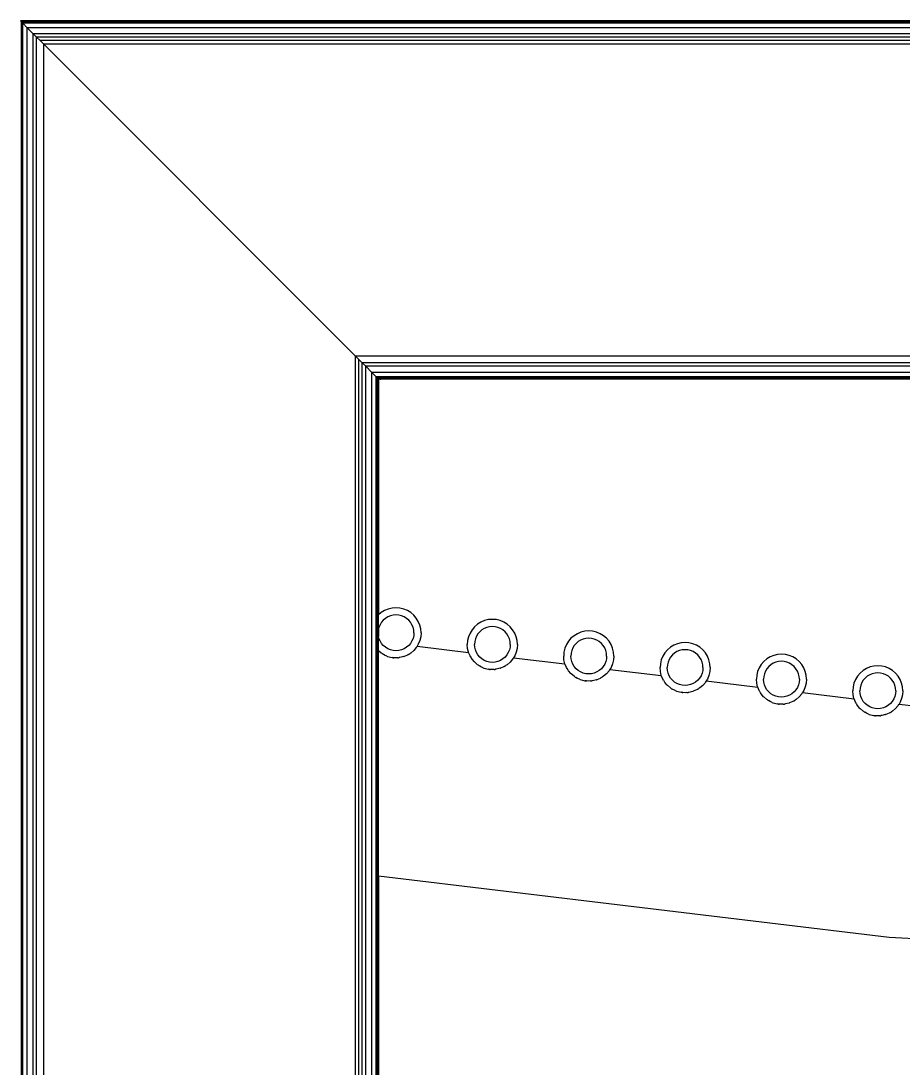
# Model space of a CAD drawing. Header units: millimetres. Extents: x 3440 to 9380, y -3644 to 556.
# Drawn here: x 7158.8 to 7407.3, y -308.2 to -13.4 of the extents above; entities that cross this region are included whole.
import ezdxf

# ---------------------------------------------------------------- set-up
doc = ezdxf.new("R2010")
doc.units = ezdxf.units.MM

msp = doc.modelspace()

# ---------------------------------------------------------------- linework, layer by layer
for p, q in [((7538.2, -13.37), (7158.66, -13.37)), ((7158.66, -13.37), (7158.95, -13.65)), ((7158.95, -13.65), (7159.33, -14.03)), ((7614.24, -13.65), (7158.95, -13.65)), ((7158.95, -603.08), (7158.95, -13.65)), ((7614.13, -14.03), (7159.33, -14.03)), ((7159.33, -602.7), (7159.33, -14.03)), ((7160.55, -15.26), (7159.33, -14.03)), ((7613.75, -15.26), (7160.55, -15.26)), ((7160.55, -601.48), (7160.55, -15.26)), ((7162.27, -16.97), (7160.55, -15.26)), ((7162.27, -16.97), (7163.22, -17.92)), ((7613.23, -16.97), (7162.27, -16.97)), ((7162.27, -599.76), (7162.27, -16.97)), ((7612.95, -17.92), (7163.22, -17.92)), ((7163.22, -17.92), (7164.18, -18.89)), ((7163.22, -598.81), (7163.22, -17.92)), ((7164.18, -18.89), (7165.12, -19.82)), ((7612.65, -18.89), (7164.18, -18.89)), ((7165.12, -19.82), (7612.37, -19.82)), ((7165.12, -19.82), (7253.06, -107.77)), ((7165.12, -19.82), (7165.12, -596.91)), ((7585.72, -107.77), (7253.06, -107.77)), ((7253.06, -107.77), (7254, -108.7)), ((7253.06, -508.97), (7253.06, -107.77)), ((7254, -108.7), (7254.96, -109.66)), ((7254, -508.03), (7254, -108.7)), ((7254.96, -109.66), (7255.91, -110.61)), ((7585.15, -109.66), (7254.96, -109.66)), ((7254.96, -507.07), (7254.96, -109.66)), ((7584.86, -110.61), (7255.91, -110.61)), ((7255.91, -506.12), (7255.91, -110.61)), ((7257.63, -112.33), (7255.91, -110.61)), ((7584.34, -112.33), (7257.63, -112.33)), ((7257.63, -504.4), (7257.63, -112.33)), ((7258.86, -113.56), (7257.63, -112.33)), ((7258.86, -113.56), (7259.23, -113.94)), ((7583.97, -113.56), (7258.86, -113.56)), ((7258.86, -503.17), (7258.86, -113.56)), ((7583.85, -113.94), (7259.23, -113.94)), ((7259.23, -502.8), (7259.23, -113.94)), ((7259.52, -114.22), (7259.23, -113.94)), ((7506.96, -114.22), (7259.52, -114.22)), ((7259.52, -114.22), (7259.52, -180.63)), ((7259.97, -114.22), (7260.18, -114.22)), ((7261.25, -179.38), (7260.3, -179.96)), ((7262.27, -178.96), (7261.25, -179.38)), ((7263.35, -178.7), (7262.27, -178.96)), ((7264.45, -178.61), (7263.35, -178.7)), ((7265.55, -178.7), (7264.45, -178.61)), ((7266.63, -178.96), (7265.55, -178.7)), ((7267.66, -179.38), (7266.63, -178.96)), ((7268.6, -179.96), (7267.66, -179.38)), ((7260.3, -179.96), (7259.52, -180.63)), ((7259.52, -184.68), (7259.52, -180.63)), ((7260.37, -182.71), (7259.96, -183.38)), ((7260.88, -182.11), (7260.37, -182.71)), ((7261.49, -181.59), (7260.88, -182.11)), ((7262.16, -181.18), (7261.49, -181.59)), ((7262.89, -180.88), (7262.16, -181.18)), ((7263.66, -180.69), (7262.89, -180.88)), ((7264.45, -180.63), (7263.66, -180.69)), ((7265.24, -180.69), (7264.45, -180.63)), ((7266.01, -180.88), (7265.24, -180.69)), ((7266.74, -181.18), (7266.01, -180.88)), ((7267.41, -181.59), (7266.74, -181.18)), ((7268.02, -182.11), (7267.41, -181.59)), ((7268.53, -182.71), (7268.02, -182.11)), ((7268.94, -183.38), (7268.53, -182.71)), ((7269.44, -180.68), (7268.6, -179.96)), ((7270.16, -181.52), (7269.44, -180.68)), ((7270.74, -182.47), (7270.16, -181.52)), ((7271.16, -183.49), (7270.74, -182.47)), ((7288.39, -182.65), (7287.44, -183.23)), ((7289.41, -182.22), (7288.39, -182.65)), ((7290.49, -181.96), (7289.41, -182.22)), ((7291.59, -181.88), (7290.49, -181.96)), ((7292.7, -181.96), (7291.59, -181.88)), ((7293.77, -182.22), (7292.7, -181.96)), ((7294.8, -182.65), (7293.77, -182.22)), ((7295.74, -183.23), (7294.8, -182.65)), ((7259.65, -184.11), (7259.52, -184.68)), ((7259.52, -184.68), (7259.52, -186.66)), ((7259.96, -183.38), (7259.65, -184.11)), ((7269.25, -184.11), (7268.94, -183.38)), ((7269.43, -184.88), (7269.25, -184.11)), ((7269.49, -185.67), (7269.43, -184.88)), ((7269.49, -185.67), (7269.43, -186.46)), ((7271.42, -184.57), (7271.16, -183.49)), ((7271.51, -185.67), (7271.42, -184.57)), ((7271.51, -185.67), (7271.42, -186.78)), ((7285.3, -185.73), (7284.88, -186.76)), ((7285.88, -184.79), (7285.3, -185.73)), ((7286.6, -183.94), (7285.88, -184.79)), ((7287.44, -183.23), (7286.6, -183.94)), ((7288.03, -185.37), (7287.51, -185.97)), ((7288.63, -184.86), (7288.03, -185.37)), ((7289.3, -184.44), (7288.63, -184.86)), ((7290.03, -184.14), (7289.3, -184.44)), ((7290.8, -183.96), (7290.03, -184.14)), ((7291.59, -183.89), (7290.8, -183.96)), ((7292.38, -183.96), (7291.59, -183.89)), ((7293.15, -184.14), (7292.38, -183.96)), ((7293.88, -184.44), (7293.15, -184.14)), ((7294.56, -184.86), (7293.88, -184.44)), ((7295.16, -185.37), (7294.56, -184.86)), ((7295.67, -185.97), (7295.16, -185.37)), ((7296.59, -183.94), (7295.74, -183.23)), ((7297.3, -184.79), (7296.59, -183.94)), ((7297.88, -185.73), (7297.3, -184.79)), ((7298.31, -186.76), (7297.88, -185.73)), ((7316.55, -185.49), (7315.53, -185.91)), ((7317.63, -185.23), (7316.55, -185.49)), ((7318.74, -185.14), (7317.63, -185.23)), ((7319.84, -185.23), (7318.74, -185.14)), ((7320.92, -185.49), (7319.84, -185.23)), ((7321.94, -185.91), (7320.92, -185.49)), ((7259.65, -187.23), (7259.52, -186.66)), ((7259.52, -190.72), (7259.52, -186.66)), ((7259.96, -187.96), (7259.65, -187.23)), ((7260.37, -188.64), (7259.96, -187.96)), ((7260.88, -189.24), (7260.37, -188.64)), ((7268.53, -188.64), (7268.02, -189.24)), ((7268.94, -187.96), (7268.53, -188.64)), ((7269.25, -187.23), (7268.94, -187.96)), ((7269.43, -186.46), (7269.25, -187.23)), ((7271.16, -187.85), (7270.74, -188.88)), ((7271.42, -186.78), (7271.16, -187.85)), ((7284.62, -187.83), (7284.53, -188.94)), ((7284.88, -186.76), (7284.62, -187.83)), ((7286.61, -188.15), (7286.55, -188.94)), ((7286.8, -187.38), (7286.61, -188.15)), ((7287.1, -186.65), (7286.8, -187.38)), ((7287.51, -185.97), (7287.1, -186.65)), ((7296.09, -186.65), (7295.67, -185.97)), ((7296.39, -187.38), (7296.09, -186.65)), ((7296.57, -188.15), (7296.39, -187.38)), ((7296.64, -188.94), (7296.57, -188.15)), ((7298.57, -187.83), (7298.31, -186.76)), ((7298.65, -188.94), (7298.57, -187.83)), ((7313.02, -188.05), (7312.45, -189)), ((7313.74, -187.21), (7313.02, -188.05)), ((7314.59, -186.49), (7313.74, -187.21)), ((7315.53, -185.91), (7314.59, -186.49)), ((7315.17, -188.64), (7314.66, -189.24)), ((7315.77, -188.12), (7315.17, -188.64)), ((7316.45, -187.71), (7315.77, -188.12)), ((7317.18, -187.41), (7316.45, -187.71)), ((7317.95, -187.22), (7317.18, -187.41)), ((7318.74, -187.16), (7317.95, -187.22)), ((7319.52, -187.22), (7318.74, -187.16)), ((7320.29, -187.41), (7319.52, -187.22)), ((7321.03, -187.71), (7320.29, -187.41)), ((7321.7, -188.12), (7321.03, -187.71)), ((7322.3, -188.64), (7321.7, -188.12)), ((7322.89, -186.49), (7321.94, -185.91)), ((7322.82, -189.24), (7322.3, -188.64)), ((7323.73, -187.21), (7322.89, -186.49)), ((7324.45, -188.05), (7323.73, -187.21)), ((7325.03, -189), (7324.45, -188.05)), ((7344.77, -188.49), (7343.7, -188.75)), ((7345.88, -188.41), (7344.77, -188.49)), ((7346.98, -188.49), (7345.88, -188.41)), ((7348.06, -188.75), (7346.98, -188.49)), ((7260.3, -191.38), (7259.52, -190.72)), ((7259.52, -254.15), (7259.52, -190.72)), ((7260.52, -191.52), (7260.3, -191.38)), ((7260.52, -191.52), (7260.64, -191.61)), ((7260.64, -191.61), (7260.83, -191.71)), ((7261.49, -189.75), (7260.88, -189.24)), ((7262.16, -190.17), (7261.49, -189.75)), ((7262.89, -190.47), (7262.16, -190.17)), ((7263.66, -190.65), (7262.89, -190.47)), ((7264.45, -190.71), (7263.66, -190.65)), ((7265.24, -190.65), (7264.45, -190.71)), ((7266.01, -190.47), (7265.24, -190.65)), ((7266.74, -190.17), (7266.01, -190.47)), ((7267.41, -189.75), (7266.74, -190.17)), ((7268.02, -189.24), (7267.41, -189.75)), ((7268.18, -191.66), (7268.32, -191.55)), ((7268.6, -191.38), (7268.32, -191.55)), ((7269.44, -190.66), (7268.6, -191.38)), ((7270.16, -189.82), (7269.44, -190.66)), ((7270.32, -189.57), (7270.16, -189.82)), ((7270.32, -189.57), (7270.42, -189.44)), ((7270.74, -188.88), (7270.42, -189.44)), ((7270.42, -189.44), (7284.9, -191.18)), ((7284.62, -190.04), (7284.53, -188.94)), ((7284.88, -191.12), (7284.62, -190.04)), ((7284.9, -191.18), (7284.88, -191.12)), ((7285.3, -192.14), (7284.9, -191.18)), ((7286.61, -189.73), (7286.55, -188.94)), ((7286.8, -190.49), (7286.61, -189.73)), ((7287.1, -191.23), (7286.8, -190.49)), ((7287.51, -191.9), (7287.1, -191.23)), ((7296.09, -191.23), (7295.67, -191.9)), ((7296.39, -190.49), (7296.09, -191.23)), ((7296.57, -189.73), (7296.39, -190.49)), ((7296.64, -188.94), (7296.57, -189.73)), ((7298.31, -191.12), (7297.88, -192.14)), ((7298.57, -190.04), (7298.31, -191.12)), ((7298.65, -188.94), (7298.57, -190.04)), ((7311.76, -191.1), (7311.68, -192.2)), ((7312.02, -190.02), (7311.76, -191.1)), ((7312.45, -189), (7312.02, -190.02)), ((7313.76, -191.41), (7313.69, -192.2)), ((7313.94, -190.64), (7313.76, -191.41)), ((7314.24, -189.91), (7313.94, -190.64)), ((7314.66, -189.24), (7314.24, -189.91)), ((7323.23, -189.91), (7322.82, -189.24)), ((7323.53, -190.64), (7323.23, -189.91)), ((7323.72, -191.41), (7323.53, -190.64)), ((7323.78, -192.2), (7323.72, -191.41)), ((7325.45, -190.02), (7325.03, -189)), ((7325.71, -191.1), (7325.45, -190.02)), ((7325.8, -192.2), (7325.71, -191.1)), ((7340.17, -191.32), (7339.59, -192.26)), ((7340.89, -190.47), (7340.17, -191.32)), ((7341.73, -189.75), (7340.89, -190.47)), ((7342.67, -189.18), (7341.73, -189.75)), ((7342.91, -191.39), (7342.31, -191.9)), ((7343.7, -188.75), (7342.67, -189.18)), ((7343.59, -190.97), (7342.91, -191.39)), ((7344.32, -190.67), (7343.59, -190.97)), ((7345.09, -190.48), (7344.32, -190.67)), ((7345.88, -190.42), (7345.09, -190.48)), ((7346.67, -190.48), (7345.88, -190.42)), ((7347.44, -190.67), (7346.67, -190.48)), ((7348.17, -190.97), (7347.44, -190.67)), ((7349.08, -189.18), (7348.06, -188.75)), ((7348.84, -191.39), (7348.17, -190.97)), ((7349.44, -191.9), (7348.84, -191.39)), ((7350.03, -189.75), (7349.08, -189.18)), ((7350.87, -190.47), (7350.03, -189.75)), ((7351.59, -191.32), (7350.87, -190.47)), ((7352.17, -192.26), (7351.59, -191.32)), ((7261.25, -191.96), (7260.83, -191.71)), ((7261.87, -192.22), (7261.25, -191.96)), ((7261.87, -192.22), (7262.06, -192.32)), ((7262.06, -192.32), (7263.35, -192.62)), ((7263.35, -192.62), (7263.61, -192.68)), ((7263.83, -192.68), (7263.35, -192.62)), ((7263.61, -192.68), (7263.83, -192.68)), ((7264.45, -192.73), (7263.83, -192.68)), ((7264.97, -192.69), (7264.45, -192.73)), ((7264.97, -192.69), (7265.2, -192.69)), ((7265.2, -192.69), (7265.33, -192.66)), ((7265.55, -192.65), (7265.33, -192.66)), ((7266.63, -192.37), (7265.55, -192.65)), ((7266.63, -192.37), (7266.75, -192.35)), ((7267.66, -191.96), (7266.75, -192.35)), ((7268, -191.75), (7267.66, -191.96)), ((7268, -191.75), (7268.18, -191.66)), ((7285.49, -192.45), (7285.3, -192.14)), ((7285.49, -192.45), (7285.57, -192.62)), ((7285.57, -192.62), (7285.69, -192.77)), ((7285.88, -193.09), (7285.69, -192.77)), ((7286.55, -193.87), (7285.88, -193.09)), ((7286.55, -193.87), (7286.61, -193.92)), ((7287.44, -194.65), (7286.61, -193.92)), ((7288.03, -192.5), (7287.51, -191.9)), ((7288.63, -193.02), (7288.03, -192.5)), ((7289.3, -193.43), (7288.63, -193.02)), ((7290.03, -193.73), (7289.3, -193.43)), ((7290.8, -193.92), (7290.03, -193.73)), ((7291.59, -193.98), (7290.8, -193.92)), ((7292.38, -193.92), (7291.59, -193.98)), ((7293.15, -193.73), (7292.38, -193.92)), ((7293.88, -193.43), (7293.15, -193.73)), ((7294.56, -193.02), (7293.88, -193.43)), ((7295.16, -192.5), (7294.56, -193.02)), ((7295.67, -191.9), (7295.16, -192.5)), ((7296.59, -193.93), (7295.74, -194.65)), ((7297.3, -193.09), (7296.59, -193.93)), ((7297.46, -192.83), (7297.3, -193.09)), ((7297.46, -192.83), (7297.56, -192.7)), ((7297.88, -192.14), (7297.56, -192.7)), ((7297.56, -192.7), (7312.04, -194.44)), ((7311.76, -193.31), (7311.68, -192.2)), ((7312.02, -194.38), (7311.76, -193.31)), ((7312.04, -194.44), (7312.02, -194.38)), ((7312.45, -195.41), (7312.04, -194.44)), ((7313.76, -192.99), (7313.69, -192.2)), ((7313.94, -193.76), (7313.76, -192.99)), ((7314.24, -194.49), (7313.94, -193.76)), ((7314.66, -195.17), (7314.24, -194.49)), ((7323.23, -194.49), (7322.82, -195.17)), ((7323.53, -193.76), (7323.23, -194.49)), ((7323.72, -192.99), (7323.53, -193.76)), ((7323.78, -192.2), (7323.72, -192.99)), ((7325.45, -194.38), (7325.03, -195.41)), ((7325.71, -193.31), (7325.45, -194.38)), ((7325.8, -192.2), (7325.71, -193.31)), ((7338.91, -194.36), (7338.82, -195.47)), ((7339.16, -193.28), (7338.91, -194.36)), ((7339.59, -192.26), (7339.16, -193.28)), ((7341.08, -193.91), (7340.9, -194.68)), ((7341.39, -193.18), (7341.08, -193.91)), ((7341.8, -192.5), (7341.39, -193.18)), ((7342.31, -191.9), (7341.8, -192.5)), ((7349.96, -192.5), (7349.44, -191.9)), ((7350.37, -193.18), (7349.96, -192.5)), ((7350.67, -193.91), (7350.37, -193.18)), ((7350.86, -194.68), (7350.67, -193.91)), ((7352.59, -193.28), (7352.17, -192.26)), ((7352.85, -194.36), (7352.59, -193.28)), ((7352.94, -195.47), (7352.85, -194.36)), ((7367.31, -194.58), (7366.73, -195.52)), ((7368.03, -193.74), (7367.31, -194.58)), ((7368.87, -193.02), (7368.03, -193.74)), ((7369.82, -192.44), (7368.87, -193.02)), ((7370.84, -192.02), (7369.82, -192.44)), ((7370.73, -194.24), (7370.06, -194.65)), ((7371.46, -193.93), (7370.73, -194.24)), ((7371.92, -191.76), (7370.84, -192.02)), ((7372.23, -193.75), (7371.46, -193.93)), ((7373.02, -191.67), (7371.92, -191.76)), ((7373.02, -193.69), (7372.23, -193.75)), ((7374.13, -191.76), (7373.02, -191.67)), ((7373.81, -193.75), (7373.02, -193.69)), ((7374.58, -193.93), (7373.81, -193.75)), ((7375.2, -192.02), (7374.13, -191.76)), ((7375.31, -194.24), (7374.58, -193.93)), ((7376.23, -192.44), (7375.2, -192.02)), ((7375.99, -194.65), (7375.31, -194.24)), ((7377.17, -193.02), (7376.23, -192.44)), ((7378.01, -193.74), (7377.17, -193.02)), ((7378.73, -194.58), (7378.01, -193.74)), ((7379.31, -195.52), (7378.73, -194.58)), ((7287.66, -194.78), (7287.44, -194.65)), ((7287.66, -194.78), (7287.78, -194.88)), ((7287.78, -194.88), (7287.98, -194.97)), ((7288.39, -195.23), (7287.98, -194.97)), ((7289.01, -195.49), (7288.39, -195.23)), ((7289.01, -195.49), (7289.2, -195.58)), ((7289.2, -195.58), (7290.49, -195.89)), ((7290.49, -195.89), (7290.75, -195.95)), ((7290.97, -195.95), (7290.49, -195.89)), ((7290.75, -195.95), (7290.97, -195.95)), ((7291.59, -196), (7290.97, -195.95)), ((7292.12, -195.96), (7291.59, -196)), ((7292.12, -195.96), (7292.34, -195.96)), ((7292.34, -195.96), (7292.47, -195.93)), ((7292.7, -195.91), (7292.47, -195.93)), ((7293.77, -195.64), (7292.7, -195.91)), ((7293.77, -195.64), (7293.89, -195.61)), ((7294.8, -195.23), (7293.89, -195.61)), ((7295.14, -195.02), (7294.8, -195.23)), ((7295.14, -195.02), (7295.33, -194.93)), ((7295.33, -194.93), (7295.47, -194.82)), ((7295.74, -194.65), (7295.47, -194.82)), ((7312.63, -195.71), (7312.45, -195.41)), ((7312.63, -195.71), (7312.71, -195.88)), ((7312.71, -195.88), (7312.83, -196.04)), ((7313.02, -196.35), (7312.83, -196.04)), ((7313.69, -197.14), (7313.02, -196.35)), ((7313.69, -197.14), (7313.75, -197.19)), ((7314.59, -197.91), (7313.75, -197.19)), ((7315.17, -195.77), (7314.66, -195.17)), ((7315.77, -196.28), (7315.17, -195.77)), ((7316.45, -196.69), (7315.77, -196.28)), ((7317.18, -197), (7316.45, -196.69)), ((7317.95, -197.18), (7317.18, -197)), ((7318.74, -197.24), (7317.95, -197.18)), ((7319.52, -197.18), (7318.74, -197.24)), ((7320.29, -197), (7319.52, -197.18)), ((7321.03, -196.69), (7320.29, -197)), ((7321.7, -196.28), (7321.03, -196.69)), ((7322.3, -195.77), (7321.7, -196.28)), ((7322.82, -195.17), (7322.3, -195.77)), ((7323.73, -197.19), (7322.89, -197.91)), ((7324.45, -196.35), (7323.73, -197.19)), ((7324.6, -196.1), (7324.45, -196.35)), ((7324.6, -196.1), (7324.71, -195.97)), ((7325.03, -195.41), (7324.71, -195.97)), ((7324.71, -195.97), (7339.18, -197.71)), ((7338.91, -196.57), (7338.82, -195.47)), ((7339.16, -197.65), (7338.91, -196.57)), ((7340.9, -194.68), (7340.84, -195.47)), ((7340.9, -196.25), (7340.84, -195.47)), ((7341.08, -197.02), (7340.9, -196.25)), ((7341.39, -197.75), (7341.08, -197.02)), ((7350.67, -197.02), (7350.37, -197.75)), ((7350.86, -196.25), (7350.67, -197.02)), ((7350.92, -195.47), (7350.86, -194.68)), ((7350.92, -195.47), (7350.86, -196.25)), ((7352.85, -196.57), (7352.59, -197.65)), ((7352.94, -195.47), (7352.85, -196.57)), ((7366.31, -196.55), (7366.05, -197.63)), ((7366.73, -195.52), (7366.31, -196.55)), ((7368.23, -197.17), (7368.04, -197.94)), ((7368.53, -196.44), (7368.23, -197.17)), ((7368.94, -195.77), (7368.53, -196.44)), ((7369.46, -195.16), (7368.94, -195.77)), ((7370.06, -194.65), (7369.46, -195.16)), ((7376.59, -195.16), (7375.99, -194.65)), ((7377.1, -195.77), (7376.59, -195.16)), ((7377.51, -196.44), (7377.1, -195.77)), ((7377.82, -197.17), (7377.51, -196.44)), ((7378, -197.94), (7377.82, -197.17)), ((7379.74, -196.55), (7379.31, -195.52)), ((7379.99, -197.63), (7379.74, -196.55)), ((7395.17, -197), (7394.45, -197.84)), ((7396.01, -196.28), (7395.17, -197)), ((7396.96, -195.7), (7396.01, -196.28)), ((7397.98, -195.28), (7396.96, -195.7)), ((7397.87, -197.5), (7397.2, -197.91)), ((7398.61, -197.2), (7397.87, -197.5)), ((7399.06, -195.02), (7397.98, -195.28)), ((7399.38, -197.01), (7398.61, -197.2)), ((7400.16, -194.93), (7399.06, -195.02)), ((7400.16, -196.95), (7399.38, -197.01)), ((7401.27, -195.02), (7400.16, -194.93)), ((7400.95, -197.01), (7400.16, -196.95)), ((7401.72, -197.2), (7400.95, -197.01)), ((7402.35, -195.28), (7401.27, -195.02)), ((7402.45, -197.5), (7401.72, -197.2)), ((7403.37, -195.7), (7402.35, -195.28)), ((7403.13, -197.91), (7402.45, -197.5)), ((7404.31, -196.28), (7403.37, -195.7)), ((7405.16, -197), (7404.31, -196.28)), ((7405.88, -197.84), (7405.16, -197)), ((7314.8, -198.05), (7314.59, -197.91)), ((7314.8, -198.05), (7314.92, -198.14)), ((7314.92, -198.14), (7315.12, -198.24)), ((7315.53, -198.49), (7315.12, -198.24)), ((7316.16, -198.75), (7315.53, -198.49)), ((7316.16, -198.75), (7316.35, -198.84)), ((7316.35, -198.84), (7317.64, -199.15)), ((7317.64, -199.15), (7317.89, -199.21)), ((7318.11, -199.21), (7317.64, -199.15)), ((7317.89, -199.21), (7318.11, -199.21)), ((7318.74, -199.26), (7318.11, -199.21)), ((7319.26, -199.22), (7318.74, -199.26)), ((7319.26, -199.22), (7319.48, -199.22)), ((7319.48, -199.22), (7319.62, -199.19)), ((7319.84, -199.17), (7319.62, -199.19)), ((7320.91, -198.9), (7319.84, -199.17)), ((7320.91, -198.9), (7321.03, -198.88)), ((7321.94, -198.49), (7321.03, -198.88)), ((7322.28, -198.28), (7321.94, -198.49)), ((7322.28, -198.28), (7322.47, -198.19)), ((7322.47, -198.19), (7322.61, -198.08)), ((7322.89, -197.91), (7322.61, -198.08)), ((7339.18, -197.71), (7339.16, -197.65)), ((7339.59, -198.67), (7339.18, -197.71)), ((7339.77, -198.97), (7339.59, -198.67)), ((7339.77, -198.97), (7339.86, -199.15)), ((7339.86, -199.15), (7339.98, -199.3)), ((7340.17, -199.62), (7339.98, -199.3)), ((7340.83, -200.4), (7340.17, -199.62)), ((7340.83, -200.4), (7340.89, -200.45)), ((7341.73, -201.18), (7340.89, -200.45)), ((7341.8, -198.43), (7341.39, -197.75)), ((7342.31, -199.03), (7341.8, -198.43)), ((7342.91, -199.55), (7342.31, -199.03)), ((7343.59, -199.96), (7342.91, -199.55)), ((7344.32, -200.26), (7343.59, -199.96)), ((7345.09, -200.45), (7344.32, -200.26)), ((7345.88, -200.51), (7345.09, -200.45)), ((7346.67, -200.45), (7345.88, -200.51)), ((7347.44, -200.26), (7346.67, -200.45)), ((7348.17, -199.96), (7347.44, -200.26)), ((7348.84, -199.55), (7348.17, -199.96)), ((7349.44, -199.03), (7348.84, -199.55)), ((7349.96, -198.43), (7349.44, -199.03)), ((7350.37, -197.75), (7349.96, -198.43)), ((7350.87, -200.46), (7350.03, -201.18)), ((7351.59, -199.62), (7350.87, -200.46)), ((7351.74, -199.36), (7351.59, -199.62)), ((7351.74, -199.36), (7351.85, -199.23)), ((7352.17, -198.67), (7351.85, -199.23)), ((7351.85, -199.23), (7366.33, -200.97)), ((7352.59, -197.65), (7352.17, -198.67)), ((7366.05, -197.63), (7365.96, -198.73)), ((7366.05, -199.83), (7365.96, -198.73)), ((7366.31, -200.91), (7366.05, -199.83)), ((7368.04, -197.94), (7367.98, -198.73)), ((7368.04, -199.52), (7367.98, -198.73)), ((7368.23, -200.29), (7368.04, -199.52)), ((7368.53, -201.02), (7368.23, -200.29)), ((7377.82, -200.29), (7377.51, -201.02)), ((7378, -199.52), (7377.82, -200.29)), ((7378.06, -198.73), (7378, -197.94)), ((7378.06, -198.73), (7378, -199.52)), ((7379.99, -199.83), (7379.74, -200.91)), ((7380.08, -198.73), (7379.99, -197.63)), ((7380.08, -198.73), (7379.99, -199.83)), ((7393.45, -199.81), (7393.19, -200.89)), ((7393.87, -198.79), (7393.45, -199.81)), ((7394.45, -197.84), (7393.87, -198.79)), ((7395.37, -200.44), (7395.18, -201.21)), ((7395.67, -199.7), (7395.37, -200.44)), ((7396.08, -199.03), (7395.67, -199.7)), ((7396.6, -198.43), (7396.08, -199.03)), ((7397.2, -197.91), (7396.6, -198.43)), ((7403.73, -198.43), (7403.13, -197.91)), ((7404.24, -199.03), (7403.73, -198.43)), ((7404.66, -199.7), (7404.24, -199.03)), ((7404.96, -200.44), (7404.66, -199.7)), ((7405.14, -201.21), (7404.96, -200.44)), ((7406.45, -198.79), (7405.88, -197.84)), ((7406.88, -199.81), (7406.45, -198.79)), ((7407.14, -200.89), (7406.88, -199.81)), ((7341.95, -201.31), (7341.73, -201.18)), ((7341.95, -201.31), (7342.06, -201.41)), ((7342.06, -201.41), (7342.26, -201.5)), ((7342.67, -201.76), (7342.26, -201.5)), ((7343.3, -202.02), (7342.67, -201.76)), ((7343.3, -202.02), (7343.49, -202.11)), ((7343.49, -202.11), (7344.78, -202.41)), ((7344.78, -202.41), (7345.04, -202.47)), ((7345.26, -202.48), (7344.78, -202.41)), ((7345.04, -202.47), (7345.26, -202.48)), ((7345.88, -202.53), (7345.26, -202.48)), ((7346.4, -202.48), (7345.88, -202.53)), ((7346.4, -202.48), (7346.62, -202.49)), ((7346.62, -202.49), (7346.76, -202.46)), ((7346.98, -202.44), (7346.76, -202.46)), ((7348.06, -202.17), (7346.98, -202.44)), ((7348.06, -202.17), (7348.18, -202.14)), ((7349.08, -201.76), (7348.18, -202.14)), ((7349.43, -201.55), (7349.08, -201.76)), ((7349.43, -201.55), (7349.61, -201.46)), ((7349.61, -201.46), (7349.75, -201.35)), ((7350.03, -201.18), (7349.75, -201.35)), ((7366.33, -200.97), (7366.31, -200.91)), ((7366.73, -201.93), (7366.33, -200.97)), ((7366.92, -202.24), (7366.73, -201.93)), ((7366.92, -202.24), (7367, -202.41)), ((7367, -202.41), (7367.12, -202.57)), ((7367.31, -202.88), (7367.12, -202.57)), ((7367.97, -203.67), (7367.31, -202.88)), ((7368.94, -201.69), (7368.53, -201.02)), ((7369.46, -202.3), (7368.94, -201.69)), ((7370.06, -202.81), (7369.46, -202.3)), ((7370.73, -203.22), (7370.06, -202.81)), ((7371.46, -203.53), (7370.73, -203.22)), ((7375.31, -203.22), (7374.58, -203.53)), ((7375.99, -202.81), (7375.31, -203.22)), ((7376.59, -202.3), (7375.99, -202.81)), ((7377.1, -201.69), (7376.59, -202.3)), ((7377.51, -201.02), (7377.1, -201.69)), ((7378.73, -202.88), (7378.01, -203.72)), ((7378.89, -202.63), (7378.73, -202.88)), ((7378.89, -202.63), (7378.99, -202.5)), ((7379.31, -201.93), (7378.99, -202.5)), ((7378.99, -202.5), (7393.47, -204.24)), ((7379.74, -200.91), (7379.31, -201.93)), ((7393.19, -200.89), (7393.1, -201.99)), ((7393.19, -203.1), (7393.1, -201.99)), ((7393.45, -204.18), (7393.19, -203.1)), ((7395.18, -201.21), (7395.12, -201.99)), ((7395.18, -202.78), (7395.12, -201.99)), ((7395.37, -203.55), (7395.18, -202.78)), ((7405.14, -202.78), (7404.96, -203.55)), ((7405.21, -201.99), (7405.14, -201.21)), ((7405.21, -201.99), (7405.14, -202.78)), ((7407.14, -203.1), (7406.88, -204.18)), ((7407.22, -201.99), (7407.14, -200.89)), ((7407.22, -201.99), (7407.14, -203.1)), ((7367.97, -203.67), (7368.03, -203.72)), ((7368.87, -204.44), (7368.03, -203.72)), ((7369.09, -204.57), (7368.87, -204.44)), ((7369.09, -204.57), (7369.21, -204.67)), ((7369.21, -204.67), (7369.4, -204.77)), ((7369.82, -205.02), (7369.4, -204.77)), ((7370.44, -205.28), (7369.82, -205.02)), ((7370.44, -205.28), (7370.63, -205.37)), ((7370.63, -205.37), (7371.92, -205.68)), ((7372.23, -203.71), (7371.46, -203.53)), ((7371.92, -205.68), (7372.18, -205.74)), ((7372.4, -205.74), (7371.92, -205.68)), ((7372.18, -205.74), (7372.4, -205.74)), ((7373.02, -203.77), (7372.23, -203.71)), ((7373.02, -205.79), (7372.4, -205.74)), ((7373.81, -203.71), (7373.02, -203.77)), ((7373.54, -205.75), (7373.02, -205.79)), ((7373.54, -205.75), (7373.77, -205.75)), ((7373.77, -205.75), (7373.9, -205.72)), ((7374.58, -203.53), (7373.81, -203.71)), ((7374.13, -205.7), (7373.9, -205.72)), ((7375.2, -205.43), (7374.13, -205.7)), ((7375.2, -205.43), (7375.32, -205.41)), ((7376.23, -205.02), (7375.32, -205.41)), ((7376.57, -204.81), (7376.23, -205.02)), ((7376.57, -204.81), (7376.75, -204.72)), ((7376.75, -204.72), (7376.89, -204.61)), ((7377.17, -204.44), (7376.89, -204.61)), ((7378.01, -203.72), (7377.17, -204.44)), ((7393.47, -204.24), (7393.45, -204.18)), ((7393.87, -205.2), (7393.47, -204.24)), ((7394.06, -205.5), (7393.87, -205.2)), ((7394.06, -205.5), (7394.14, -205.68)), ((7394.14, -205.68), (7394.26, -205.83)), ((7394.45, -206.14), (7394.26, -205.83)), ((7395.12, -206.93), (7394.45, -206.14)), ((7395.67, -204.28), (7395.37, -203.55)), ((7396.08, -204.96), (7395.67, -204.28)), ((7396.6, -205.56), (7396.08, -204.96)), ((7397.2, -206.07), (7396.6, -205.56)), ((7397.87, -206.49), (7397.2, -206.07)), ((7403.13, -206.07), (7402.45, -206.49)), ((7403.73, -205.56), (7403.13, -206.07)), ((7404.24, -204.96), (7403.73, -205.56)), ((7404.66, -204.28), (7404.24, -204.96)), ((7404.96, -203.55), (7404.66, -204.28)), ((7405.88, -206.14), (7405.16, -206.99)), ((7406.03, -205.89), (7405.88, -206.14)), ((7406.03, -205.89), (7406.14, -205.76)), ((7406.45, -205.2), (7406.14, -205.76)), ((7406.14, -205.76), (7411.15, -206.36)), ((7406.88, -204.18), (7406.45, -205.2)), ((7395.12, -206.93), (7395.18, -206.98)), ((7396.01, -207.71), (7395.18, -206.98)), ((7396.23, -207.84), (7396.01, -207.71)), ((7396.23, -207.84), (7396.35, -207.93)), ((7396.35, -207.93), (7396.55, -208.03)), ((7396.96, -208.28), (7396.55, -208.03)), ((7397.58, -208.54), (7396.96, -208.28)), ((7397.58, -208.54), (7397.77, -208.64)), ((7397.77, -208.64), (7399.07, -208.94)), ((7398.61, -206.79), (7397.87, -206.49)), ((7399.38, -206.97), (7398.61, -206.79)), ((7399.07, -208.94), (7399.32, -209)), ((7399.54, -209.01), (7399.07, -208.94)), ((7399.32, -209), (7399.54, -209.01)), ((7400.16, -207.04), (7399.38, -206.97)), ((7400.16, -209.05), (7399.54, -209.01)), ((7400.95, -206.97), (7400.16, -207.04)), ((7400.69, -209.01), (7400.16, -209.05)), ((7400.69, -209.01), (7400.91, -209.01)), ((7400.91, -209.01), (7401.04, -208.98)), ((7401.72, -206.79), (7400.95, -206.97)), ((7401.27, -208.97), (7401.04, -208.98)), ((7402.34, -208.7), (7401.27, -208.97)), ((7402.45, -206.49), (7401.72, -206.79)), ((7402.34, -208.7), (7402.46, -208.67)), ((7403.37, -208.28), (7402.46, -208.67)), ((7403.71, -208.07), (7403.37, -208.28)), ((7403.71, -208.07), (7403.9, -207.99)), ((7403.9, -207.99), (7404.04, -207.87)), ((7404.31, -207.71), (7404.04, -207.87)), ((7405.16, -206.99), (7404.31, -207.71)), ((7259.52, -254.15), (7259.52, -502.51)), ((7403.32, -271.45), (7259.52, -254.15)), ((7425.1, -272.54), (7403.32, -271.45))]:
    msp.add_line(p, q)

doc.saveas('drawing.dxf')
